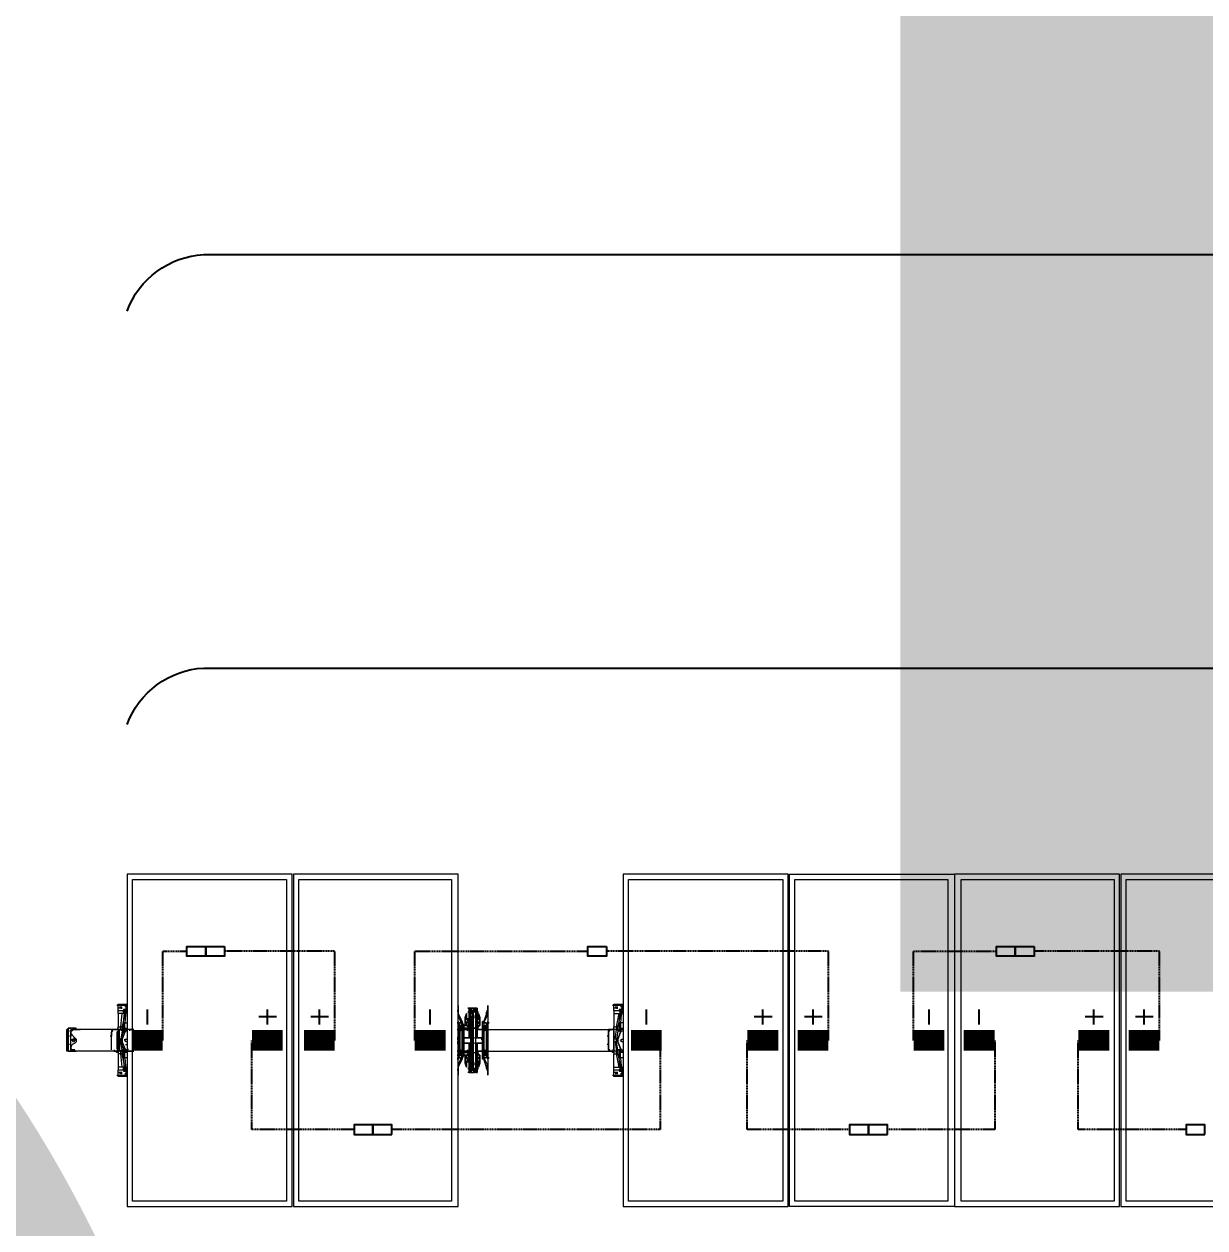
# Model space of a CAD drawing. Header units: feet. Extents: x -354 to 55127, y -297 to 4121.
# Drawn here: x 4386.8 to 4671.9, y 2544.4 to 2835.2 of the extents above; entities that cross this region are included whole.
import ezdxf
from ezdxf.enums import TextEntityAlignment as Align

# ---------------------------------------------------------------- set-up
doc = ezdxf.new("R2018")
doc.units = ezdxf.units.FT
doc.header["$MEASUREMENT"] = 0
doc.linetypes.add('HIDDEN', pattern=[0.375, 0.25, -0.125])
for name, color, linetype in [('E-HARN-COMP', 8, 'Continuous'), ('E-TRNK-CABL-NEG', 6, 'HIDDEN'), ('E-TRUNK-CABLE-POS', 6, 'HIDDEN'), ('G-ANNO-TEXT', 1, 'Continuous'), ('Polarity-Text', 7, 'Continuous')]:
    doc.layers.add(name, color=color, linetype=linetype)
doc.styles.add('NEI-A', font='arial.ttf')
doc.styles.get("Standard").update_dxf_attribs({"font": 'arial.ttf'})

# ---------------------------------------------------------------- blocks, each defined once
blk = doc.blocks.new('A$Ccdbb2b2c')
at = {"lineweight": 5}
for points in [[(11.3795, 0.4133), (11.9962, 0.4133), (11.9962, 0), (11.7912, 0), (11.7912, 0.4133), (11.9962, 0.4133)], [(12.6145, 0.25), (12.6262, 0.25), (12.6262, 0.2517), (12.6145, 0.2517)], [(12.6145, 0.2467), (12.6162, 0.2483), (12.6178, 0.2483)], [(12.6145, 0.2483), (12.6162, 0.2483), (12.6178, 0.2283), (12.6195, 0.2283), (12.6178, 0.245)], [(12.6145, 0.2383), (12.6162, 0.2483)], [(12.6262, 0.2433), (12.6262, 0.24), (12.6195, 0.24), (12.6178, 0.24), (12.6178, 0.2433), (12.6162, 0.2467), (12.6162, 0.2433)], [(12.6162, 0.24), (12.6162, 0.2417)], [(12.6195, 0.2433), (12.6178, 0.2433), (12.6178, 0.2417), (12.6178, 0.245), (12.6195, 0.245), (12.6195, 0.2433), (12.6262, 0.2433), (12.6262, 0.25), (12.6278, 0.25)], [(12.6178, 0.24), (12.6212, 0.2233), (12.6228, 0.2233), (12.6195, 0.24)], [(12.6262, 0.24), (12.6262, 0.2233), (12.6228, 0.2233), (12.6228, 0.22), (12.6212, 0.22), (12.6212, 0.2233), (12.6228, 0.2233), (12.6212, 0.2233), (12.6195, 0.2283), (12.6195, 0.2183), (12.6212, 0.2183), (12.6228, 0.2083), (12.6212, 0.2083), (12.6212, 0.205), (12.6228, 0.205), (12.6228, 0.2083), (12.6245, 0.2083), (12.6228, 0.22)], [(12.6245, 0.2483), (12.6212, 0.2483)], [(12.6228, 0.2467), (12.6212, 0.2467), (12.6245, 0.2467), (12.6262, 0.2467)], [(12.7828, 0.25), (12.7828, 0.2433), (12.7845, 0.2433), (12.7828, 0.2433), (12.7845, 0.2417), (12.7845, 0.24), (12.7828, 0.24), (12.7845, 0.24), (12.7845, 0.2417), (12.7828, 0.2433), (12.7828, 0.25), (12.7828, 0.1633), (12.7828, 0.17), (12.7845, 0.1717), (12.7845, 0.1733), (12.7828, 0.1733), (12.7845, 0.1733), (12.7845, 0.1717), (12.7828, 0.17), (12.7845, 0.17), (12.7828, 0.17), (12.7828, 0.1633)], [(12.7828, 0.2383), (12.7845, 0.2383), (12.7845, 0.24), (12.7878, 0.23), (12.7878, 0.2283), (12.7878, 0.225), (12.7845, 0.225), (12.7828, 0.225), (12.7828, 0.2267), (12.7828, 0.225), (12.7828, 0.2233), (12.7845, 0.2233), (12.7845, 0.225), (12.7845, 0.2233)], [(12.7845, 0.2433), (12.7845, 0.2433)], [(12.7845, 0.2433), (12.7845, 0.2433)], [(12.7845, 0.24), (12.7845, 0.24)], [(12.7845, 0.24), (12.7845, 0.24)], [(12.7978, 0.21), (12.7961, 0.21), (12.7978, 0.21), (12.7995, 0.21), (12.7978, 0.21), (12.7961, 0.21), (12.7961, 0.2133), (12.7978, 0.21), (12.7895, 0.21), (12.7978, 0.21), (12.7961, 0.2133), (12.7961, 0.235), (12.7961, 0.2433), (12.7961, 0.235), (12.7961, 0.2133), (12.7978, 0.2117), (12.7978, 0.2367), (12.7995, 0.2367), (12.7978, 0.2367), (12.7978, 0.2117), (12.7961, 0.2133), (12.7961, 0.21)], [(12.7978, 0.2433), (12.7995, 0.2433), (12.8011, 0.2433), (12.7995, 0.2433), (12.7978, 0.2433), (12.7995, 0.2433), (12.7978, 0.2433), (12.7995, 0.2433), (12.7978, 0.2433), (12.7978, 0.2417), (12.7961, 0.2417), (12.7945, 0.2417), (12.7961, 0.2417), (12.7961, 0.2333), (12.7945, 0.2333), (12.7945, 0.24), (12.7928, 0.235), (12.7928, 0.225), (12.7928, 0.2267), (12.7928, 0.225), (12.7928, 0.235), (12.7945, 0.24), (12.7945, 0.2333), (12.7961, 0.2333), (12.7978, 0.2333), (12.7961, 0.2333), (12.7961, 0.23), (12.7961, 0.2333), (12.7961, 0.2417), (12.7978, 0.2417), (12.7978, 0.245), (12.7978, 0.2467), (12.7961, 0.2467), (12.7961, 0.245), (12.7961, 0.2433), (12.7961, 0.245), (12.7961, 0.2467), (12.7978, 0.2467), (12.7978, 0.245), (12.7978, 0.2433), (12.7978, 0.245), (12.7978, 0.2467), (12.8045, 0.2467), (12.8045, 0.245), (12.8028, 0.245), (12.8045, 0.245), (12.8028, 0.245), (12.8028, 0.2433), (12.8045, 0.2433), (12.8061, 0.2433), (12.8045, 0.2433), (12.8061, 0.2433), (12.8061, 0.235), (12.8061, 0.2133), (12.8061, 0.21), (12.8061, 0.2133), (12.8061, 0.2117), (12.8045, 0.2117), (12.8045, 0.21), (12.8128, 0.21), (12.8045, 0.21), (12.8061, 0.21), (12.8078, 0.21), (12.8061, 0.21), (12.8061, 0.2133), (12.8061, 0.2117), (12.8045, 0.2117), (12.8045, 0.2367), (12.8061, 0.2367), (12.8045, 0.2367), (12.8045, 0.21), (12.8061, 0.21), (12.8078, 0.21), (12.8061, 0.21), (12.8078, 0.21), (12.8061, 0.21), (12.8061, 0.2133), (12.8061, 0.235), (12.8045, 0.235), (12.8061, 0.235), (12.8061, 0.2433), (12.8045, 0.2433), (12.8028, 0.2433), (12.8011, 0.2433), (12.7995, 0.245), (12.8011, 0.245), (12.7995, 0.245), (12.8011, 0.2433), (12.8011, 0.2417), (12.8028, 0.2417), (12.8028, 0.2217), (12.8011, 0.2217), (12.8011, 0.1917), (12.8028, 0.1917), (12.8011, 0.1917), (12.7978, 0.1917), (12.7978, 0.2217), (12.7961, 0.2217), (12.7978, 0.2217), (12.7961, 0.2217), (12.7978, 0.2217), (12.7961, 0.2217), (12.7978, 0.2217), (12.7978, 0.2417), (12.8011, 0.2417), (12.8011, 0.2217)], [(12.8061, 0.2433), (12.8045, 0.2433), (12.8061, 0.2433), (12.8061, 0.245), (12.8045, 0.245), (12.8061, 0.2467), (12.8045, 0.2467), (12.7978, 0.2467), (12.7995, 0.2467)], [(12.8061, 0.2433), (12.8061, 0.245), (12.8061, 0.2433), (12.8045, 0.2433), (12.8028, 0.2433), (12.8028, 0.2417), (12.8028, 0.2217), (12.8011, 0.2217), (12.8011, 0.24), (12.8011, 0.2433), (12.8028, 0.2433), (12.8045, 0.2433), (12.8028, 0.2433), (12.8011, 0.2433), (12.8028, 0.2433), (12.8045, 0.2433), (12.8061, 0.2433), (12.8045, 0.2433), (12.8061, 0.2433), (12.8061, 0.235), (12.8061, 0.2433), (12.8061, 0.245), (12.8061, 0.2467), (12.8045, 0.245), (12.8028, 0.245), (12.8028, 0.2417), (12.8011, 0.2417), (12.8011, 0.2433), (12.7995, 0.245), (12.8011, 0.245), (12.7995, 0.245), (12.7978, 0.2467), (12.7995, 0.2467), (12.7978, 0.2467), (12.7995, 0.2467), (12.7978, 0.2467), (12.7995, 0.245), (12.8011, 0.2433), (12.8028, 0.2433), (12.8011, 0.2433), (12.8028, 0.2433), (12.8028, 0.245), (12.8045, 0.245), (12.8028, 0.245), (12.8045, 0.245), (12.8045, 0.2467), (12.8061, 0.2467), (12.8045, 0.245), (12.8061, 0.245), (12.8045, 0.2433), (12.8045, 0.2417), (12.8045, 0.2433), (12.8061, 0.245), (12.8061, 0.2467), (12.8078, 0.2467), (12.8061, 0.2467), (12.8045, 0.245), (12.8028, 0.245), (12.8028, 0.2433)], [(12.7978, 0.2467), (12.7978, 0.2467)], [(12.7978, 0.2467), (12.7978, 0.245), (12.7978, 0.2433), (12.7995, 0.2433)], [(12.7978, 0.2467), (12.7978, 0.2467)], [(12.8011, 0.2433), (12.8011, 0.24), (12.8028, 0.24), (12.8011, 0.24), (12.8011, 0.2217), (12.7978, 0.2217), (12.7978, 0.2417), (12.8011, 0.2417), (12.8011, 0.2217), (12.8028, 0.2217), (12.8045, 0.2217), (12.8045, 0.1917), (12.8045, 0.1717), (12.8028, 0.1717), (12.8028, 0.1917), (12.8028, 0.1717), (12.8045, 0.1717), (12.8045, 0.1917), (12.8028, 0.1917), (12.8028, 0.2217)], [(12.7995, 0.245), (12.8011, 0.245)], [(12.7995, 0.245), (12.8011, 0.245)], [(12.8045, 0.2217), (12.8045, 0.2417), (12.8028, 0.2417)], [(12.8045, 0.2217), (12.8045, 0.2417), (12.8028, 0.2417)], [(12.8028, 0.24), (12.8045, 0.24)], [(12.8028, 0.24), (12.8045, 0.24)], [(12.8045, 0.2467), (12.8045, 0.2467)], [(12.8045, 0.2467), (12.8045, 0.2467)], [(12.8078, 0.24), (12.8078, 0.24)], [(12.8078, 0.24), (12.8078, 0.24)], [(12.8178, 0.2217), (12.8178, 0.2233), (12.8178, 0.225), (12.8145, 0.225), (12.8161, 0.2283), (12.8195, 0.2283), (12.8178, 0.225), (12.8195, 0.225), (12.8195, 0.2267), (12.8195, 0.225), (12.8178, 0.225), (12.8195, 0.2283), (12.8161, 0.2283), (12.8195, 0.2383), (12.8195, 0.24), (12.8195, 0.2417), (12.8195, 0.2433), (12.8195, 0.25), (12.8195, 0.2417), (12.8195, 0.24), (12.8145, 0.23), (12.8145, 0.2283), (12.8161, 0.2283), (12.8145, 0.2283), (12.8145, 0.23), (12.8195, 0.24), (12.8195, 0.2383), (12.8161, 0.2283), (12.8145, 0.2283), (12.8145, 0.23), (12.8145, 0.2283), (12.8128, 0.225), (12.8145, 0.225), (12.8145, 0.2217), (12.8145, 0.225), (12.8128, 0.225), (12.8128, 0.1883), (12.8145, 0.1883), (12.8128, 0.1883), (12.8145, 0.185), (12.8128, 0.1883), (12.8145, 0.1883), (12.8128, 0.1883), (12.8128, 0.225), (12.8111, 0.225), (12.8128, 0.225), (12.8145, 0.225), (12.8128, 0.225), (12.8145, 0.2283), (12.8161, 0.2283), (12.8145, 0.225), (12.8178, 0.225), (12.8178, 0.2233), (12.8195, 0.2233), (12.8195, 0.19), (12.8178, 0.19), (12.8178, 0.1883), (12.8195, 0.1883), (12.8195, 0.1867), (12.8195, 0.1883), (12.8178, 0.1883), (12.8178, 0.19), (12.8178, 0.1917), (12.8195, 0.1917), (12.8178, 0.1917), (12.8178, 0.1933), (12.8178, 0.22), (12.8178, 0.2217), (12.8195, 0.2217)], [(12.8195, 0.1633), (12.8195, 0.17), (12.8211, 0.17), (12.8195, 0.17), (12.8195, 0.1717), (12.8195, 0.1733), (12.8195, 0.175), (12.8161, 0.185), (12.8195, 0.185), (12.8178, 0.1883), (12.8145, 0.1883), (12.8161, 0.185), (12.8145, 0.185), (12.8145, 0.1833), (12.8195, 0.1733), (12.8145, 0.1833), (12.8145, 0.185), (12.8161, 0.185), (12.8145, 0.185), (12.8145, 0.1833), (12.8145, 0.185), (12.8161, 0.185), (12.8145, 0.1883), (12.8178, 0.1883), (12.8195, 0.185), (12.8161, 0.185), (12.8195, 0.175), (12.8195, 0.1733), (12.8195, 0.1717), (12.8195, 0.17), (12.8195, 0.1633), (12.8195, 0.25)], [(12.8195, 0.2433), (12.8195, 0.2433)], [(12.8195, 0.24), (12.8195, 0.24)], [(12.8195, 0.24), (12.8195, 0.24)], [(13.2305, 0.25), (13.2422, 0.25), (13.2422, 0.2517), (13.2305, 0.2517)], [(13.2305, 0.2467), (13.2322, 0.2483), (13.2339, 0.2483)], [(13.2305, 0.2483), (13.2322, 0.2483), (13.2339, 0.2283), (13.2355, 0.2283), (13.2339, 0.245)], [(13.2305, 0.2383), (13.2322, 0.2483)], [(13.2339, 0.2433), (13.2322, 0.2467), (13.2322, 0.2433)], [(13.2355, 0.24), (13.2355, 0.2433), (13.2355, 0.2417), (13.2339, 0.2417), (13.2339, 0.245), (13.2355, 0.245), (13.2355, 0.2433), (13.2422, 0.2433), (13.2422, 0.25), (13.2439, 0.25)], [(13.2339, 0.2417), (13.2339, 0.24), (13.2372, 0.24), (13.2422, 0.24), (13.2422, 0.2433)], [(13.2339, 0.24), (13.2372, 0.2233), (13.2389, 0.2233), (13.2372, 0.24)], [(13.2422, 0.24), (13.2422, 0.2233), (13.2389, 0.2233), (13.2372, 0.2233), (13.2355, 0.2283), (13.2355, 0.2183), (13.2372, 0.2183), (13.2389, 0.2083), (13.2405, 0.2083)], [(13.2405, 0.2483), (13.2372, 0.2483)], [(13.2389, 0.2467), (13.2372, 0.2467), (13.2405, 0.2467), (13.2422, 0.2467)], [(12.6145, 0.2283), (12.6178, 0.2283), (12.6178, 0.2183), (12.6195, 0.2183), (12.6178, 0.2167), (12.6212, 0.2083), (12.6212, 0.205), (12.6178, 0.1967), (12.6195, 0.195), (12.6212, 0.195)], [(12.7861, 0.1917), (12.7845, 0.1917), (12.7845, 0.1933), (12.7861, 0.1933), (12.7861, 0.195), (12.7878, 0.1933), (12.7878, 0.22), (12.7878, 0.2217), (12.7861, 0.2233), (12.7861, 0.2217), (12.7878, 0.2217), (12.7878, 0.225), (12.7895, 0.225), (12.7895, 0.2283), (12.7878, 0.2283), (12.7828, 0.2383)], [(12.7845, 0.2233), (12.7845, 0.2217), (12.7861, 0.2217), (12.7878, 0.2217), (12.7878, 0.225), (12.7895, 0.225), (12.7895, 0.1883), (12.7878, 0.1883), (12.7895, 0.1883), (12.7895, 0.185), (12.7878, 0.1833), (12.7895, 0.1833), (12.7895, 0.185), (12.7878, 0.185)], [(12.7878, 0.225), (12.7878, 0.225)], [(12.7878, 0.225), (12.7878, 0.225)], [(12.7895, 0.225), (12.7895, 0.225)], [(12.7895, 0.225), (12.7895, 0.225)], [(12.7945, 0.235), (12.7945, 0.235)], [(12.7945, 0.235), (12.7945, 0.235)], [(12.8095, 0.235), (12.8095, 0.235)], [(12.8095, 0.235), (12.8095, 0.235)], [(12.8128, 0.225), (12.8128, 0.225)], [(12.8128, 0.225), (12.8128, 0.225)], [(12.8145, 0.225), (12.8145, 0.225)], [(12.8145, 0.225), (12.8145, 0.225)], [(13.2355, 0.2167), (13.2355, 0.2183), (13.2355, 0.2217), (13.2339, 0.2217), (13.2339, 0.2283), (13.2305, 0.2283)], [(12.6178, 0.2217), (12.6145, 0.2217)], [(12.6145, 0.22), (12.6178, 0.22), (12.6195, 0.22)], [(12.6178, 0.1967), (12.6178, 0.195), (12.6195, 0.195), (12.6178, 0.195), (12.6195, 0.195), (12.6178, 0.1933), (12.6178, 0.1967), (12.6212, 0.205), (12.6212, 0.2083), (12.6178, 0.2167), (12.6178, 0.2183), (12.6195, 0.2183), (12.6178, 0.2183), (12.6178, 0.2167), (12.6162, 0.2183), (12.6145, 0.2183)], [(12.6178, 0.22), (12.6178, 0.2167)], [(12.6195, 0.2183), (12.6178, 0.2183), (12.6195, 0.2183)], [(12.6195, 0.21), (12.6212, 0.21)], [(12.6212, 0.22), (12.6212, 0.2183), (12.6228, 0.22), (12.6262, 0.22), (12.6262, 0.2233)], [(12.6278, 0.195), (12.6262, 0.195), (12.6262, 0.2183), (12.6262, 0.22), (12.6262, 0.2217)], [(12.7845, 0.22), (12.7845, 0.1933), (12.7828, 0.1933), (12.6328, 0.1933), (12.6278, 0.1933), (12.6295, 0.1933), (12.6312, 0.1933), (12.6295, 0.1933), (12.6278, 0.1933), (12.6262, 0.1917), (12.6278, 0.1917), (12.6278, 0.1933), (12.6312, 0.1933)], [(12.6262, 0.2183), (12.6262, 0.1933), (12.6262, 0.19)], [(12.7845, 0.1933), (12.7845, 0.22), (12.7828, 0.22), (12.6312, 0.22), (12.6295, 0.22), (12.6312, 0.22), (12.6328, 0.2183), (12.6328, 0.2167), (12.6328, 0.2183), (12.6312, 0.2183), (12.6328, 0.2183), (12.6312, 0.2183), (12.6312, 0.22), (12.6295, 0.22), (12.6278, 0.22), (12.6328, 0.22)], [(12.6295, 0.22), (12.6278, 0.22)], [(12.6295, 0.2183), (12.6295, 0.2183)], [(12.6328, 0.2117), (12.6328, 0.2167), (12.6328, 0.1967), (12.6328, 0.195), (12.6312, 0.1933), (12.6295, 0.1933), (12.6312, 0.1933), (12.6312, 0.195), (12.6328, 0.195)], [(12.6328, 0.2017), (12.6328, 0.2117), (12.6345, 0.2117)], [(12.7861, 0.2217), (12.7878, 0.2217)], [(12.7861, 0.2217), (12.7878, 0.2217)], [(12.7861, 0.2217), (12.7878, 0.2217)], [(12.7861, 0.2217), (12.7878, 0.2217)], [(12.7861, 0.2217), (12.7878, 0.2217)], [(12.7861, 0.2217), (12.7878, 0.2217)], [(12.7978, 0.1917), (12.7978, 0.2217), (12.8011, 0.2217), (12.8011, 0.1917), (12.8011, 0.1717), (12.8011, 0.17), (12.7995, 0.17), (12.7978, 0.17), (12.7995, 0.17), (12.8011, 0.17)], [(12.8011, 0.1917), (12.8011, 0.2217), (12.8011, 0.1917)], [(12.8028, 0.2217), (12.8028, 0.1917), (12.8045, 0.1917)], [(12.8028, 0.2217), (12.8045, 0.2217), (12.8045, 0.1917)], [(12.8078, 0.2217), (12.8095, 0.2217)], [(12.8145, 0.2217), (12.8145, 0.22), (12.8161, 0.22), (12.8178, 0.22), (12.8178, 0.2217), (12.8178, 0.2233), (12.8161, 0.2233), (12.8145, 0.2233), (12.8145, 0.2217), (12.8145, 0.22), (12.8161, 0.22)], [(12.8161, 0.2217), (12.8145, 0.2217)], [(12.8145, 0.2217), (12.8145, 0.22), (12.8161, 0.22)], [(12.8161, 0.2217), (12.8145, 0.2217)], [(12.8178, 0.2217), (12.8161, 0.2233), (12.8161, 0.2217)], [(12.8161, 0.2217), (12.8161, 0.2233), (12.8178, 0.2217)], [(12.8161, 0.2217), (12.8178, 0.2217)], [(12.8161, 0.2217), (12.8178, 0.2217)], [(12.8161, 0.2217), (12.8178, 0.2217)], [(12.8161, 0.2217), (12.8178, 0.2217)], [(12.8161, 0.2217), (12.8178, 0.2217)], [(12.8161, 0.2217), (12.8178, 0.2217)], [(12.8161, 0.2217), (12.8178, 0.2217)], [(12.8161, 0.2217), (12.8178, 0.2217)], [(12.8161, 0.2217), (12.8178, 0.2217)], [(12.8161, 0.2217), (12.8178, 0.2217)], [(12.8161, 0.2217), (12.8178, 0.2217)], [(12.8161, 0.2217), (12.8178, 0.2217)], [(12.8161, 0.2217), (12.8178, 0.2217)], [(12.8161, 0.2217), (12.8178, 0.2217)], [(13.2279, 0.2183), (13.2279, 0.22), (13.2262, 0.22), (13.2279, 0.22), (13.2262, 0.22), (13.2279, 0.22), (13.2262, 0.22), (13.2229, 0.22), (13.2778, 0.22), (13.2961, 0.22), (13.2995, 0.22), (13.2978, 0.22), (13.2961, 0.22), (13.2978, 0.22), (13.2961, 0.22), (13.2945, 0.22), (13.2945, 0.2217), (13.2995, 0.2217), (13.3045, 0.2217), (13.3011, 0.2217), (13.3011, 0.215), (13.2995, 0.2133), (13.2961, 0.21)], [(13.2339, 0.2217), (13.2305, 0.2217)], [(13.2355, 0.22), (13.2339, 0.22), (13.2305, 0.22)], [(13.2389, 0.2083), (13.2389, 0.205), (13.2389, 0.2083), (13.2355, 0.2167), (13.2355, 0.2183), (13.2339, 0.2167), (13.2322, 0.2183), (13.2305, 0.2183)], [(13.2339, 0.22), (13.2339, 0.2167), (13.2372, 0.2083), (13.2372, 0.205), (13.2339, 0.1967), (13.2339, 0.1933), (13.2355, 0.195), (13.2372, 0.195), (13.2355, 0.195), (13.2355, 0.1967), (13.2389, 0.205)], [(13.2355, 0.2183), (13.2372, 0.2183)], [(13.2355, 0.2183), (13.2372, 0.2183)], [(13.2372, 0.22), (13.2372, 0.2183), (13.2405, 0.22), (13.2389, 0.22), (13.2422, 0.22), (13.2422, 0.2233)], [(13.2372, 0.21), (13.2389, 0.21)], [(13.2405, 0.205), (13.2405, 0.2083), (13.2405, 0.22)], [(13.2489, 0.22), (13.2439, 0.22), (13.2422, 0.2217), (13.2439, 0.22), (13.2455, 0.22), (13.2489, 0.22), (13.2505, 0.2183), (13.2505, 0.2167), (13.2489, 0.2183), (13.2505, 0.2183), (13.2489, 0.2183)], [(13.2472, 0.22), (13.2455, 0.22), (13.2472, 0.22), (13.2455, 0.22), (13.2422, 0.22), (13.2422, 0.2217)], [(13.2422, 0.22), (13.2422, 0.2183), (13.2422, 0.1933)], [(13.2422, 0.2183), (13.2439, 0.2167), (13.2439, 0.1967), (13.2422, 0.195), (13.2439, 0.195)], [(13.2505, 0.195), (13.2505, 0.1967), (13.2505, 0.2167), (13.2505, 0.2117)], [(13.2505, 0.2017), (13.2505, 0.2117), (13.2522, 0.2117)], [(13.3011, 0.22), (13.2895, 0.22)], [(13.3028, 0.2183), (13.3011, 0.2183), (13.2995, 0.22), (13.2961, 0.22), (13.2945, 0.2217), (13.2961, 0.2217)], [(13.2978, 0.21), (13.2961, 0.21), (13.2945, 0.2083), (13.2945, 0.2067), (13.2945, 0.205), (13.2961, 0.2033)], [(13.2961, 0.22), (13.2978, 0.22), (13.2961, 0.22)], [(13.2961, 0.22), (13.2978, 0.22)], [(13.2978, 0.2183), (13.2978, 0.2183)], [(13.3011, 0.195), (13.3011, 0.1967), (13.3011, 0.2167), (13.3011, 0.2117)], [(13.3011, 0.2017), (13.3011, 0.2117), (13.3028, 0.2117)], [(13.3045, 0.1933), (13.3061, 0.1933), (13.3061, 0.22), (13.3045, 0.22), (13.3061, 0.22), (13.3061, 0.195), (13.3045, 0.195)], [(12.6145, 0.205), (12.6162, 0.205), (12.6178, 0.2067), (12.6162, 0.2083), (12.6145, 0.2083)], [(12.6145, 0.185), (12.6178, 0.185), (12.6178, 0.195), (12.6195, 0.195), (12.6178, 0.195), (12.6178, 0.1967), (12.6162, 0.195), (12.6145, 0.195)], [(12.6212, 0.1933), (12.6212, 0.195), (12.6195, 0.195), (12.6195, 0.185), (12.6178, 0.185), (12.6162, 0.165), (12.6145, 0.165)], [(12.6212, 0.2033), (12.6195, 0.2033)], [(12.6295, 0.195), (12.6295, 0.195)], [(12.6312, 0.195), (12.6328, 0.195), (12.6328, 0.1967), (12.6328, 0.2017), (12.6345, 0.2017)], [(12.7878, 0.1933), (12.7861, 0.195), (12.7861, 0.1933)], [(12.7911, 0.2083), (12.7895, 0.2083), (12.7895, 0.205), (12.7895, 0.2083)], [(12.7961, 0.2033), (12.7978, 0.2033)], [(12.7961, 0.2033), (12.7978, 0.2033)], [(12.7978, 0.2033), (12.7995, 0.2033)], [(12.7978, 0.2033), (12.7995, 0.2033)], [(12.8011, 0.1683), (12.7995, 0.1683), (12.8011, 0.1683), (12.8011, 0.1717), (12.8028, 0.1717), (12.8028, 0.1683), (12.8045, 0.1683), (12.8028, 0.1683), (12.8045, 0.1683), (12.8061, 0.1667), (12.8045, 0.1683), (12.8028, 0.1683), (12.8028, 0.1717), (12.8045, 0.1717), (12.8045, 0.17), (12.8061, 0.17), (12.8045, 0.17), (12.8061, 0.17), (12.8061, 0.1783), (12.8061, 0.2), (12.8061, 0.2017), (12.8045, 0.2017), (12.8045, 0.1767), (12.8061, 0.1767), (12.8045, 0.1767), (12.8045, 0.2017), (12.8045, 0.2033), (12.8061, 0.2033)], [(12.8045, 0.17), (12.8061, 0.17), (12.8061, 0.1683), (12.8061, 0.1667), (12.8045, 0.1667), (12.8061, 0.1667), (12.8045, 0.1683), (12.8028, 0.1683), (12.8045, 0.1683), (12.8045, 0.1667), (12.8045, 0.1683), (12.8028, 0.1683), (12.8045, 0.1683), (12.8061, 0.1667), (12.8061, 0.1683), (12.8061, 0.17), (12.8045, 0.17), (12.8061, 0.17), (12.8045, 0.17), (12.8028, 0.17), (12.8011, 0.17), (12.8028, 0.17), (12.8011, 0.17), (12.8028, 0.17), (12.8045, 0.17), (12.8028, 0.17), (12.8011, 0.17), (12.8028, 0.17), (12.8045, 0.17), (12.8061, 0.17), (12.8061, 0.1783), (12.8061, 0.2), (12.8061, 0.2017), (12.8045, 0.2017), (12.8045, 0.2033), (12.8061, 0.2033), (12.8078, 0.2033), (12.8061, 0.2033), (12.8078, 0.2033), (12.8061, 0.2033), (12.8078, 0.2033), (12.8061, 0.2033), (12.8078, 0.2033), (12.8061, 0.2033), (12.8045, 0.2033), (12.8128, 0.2033), (12.8045, 0.2033), (12.8061, 0.2033), (12.8061, 0.2), (12.8061, 0.2033), (12.8078, 0.2033)], [(12.8145, 0.205), (12.8128, 0.205), (12.8128, 0.2083), (12.8145, 0.2083)], [(12.8128, 0.205), (12.8128, 0.2083)], [(13.2329, 0.2017), (13.2312, 0.2017), (13.2312, 0.1967), (13.2296, 0.195), (13.2312, 0.195), (13.2296, 0.1933), (13.2262, 0.1933), (13.2279, 0.1933), (13.2262, 0.1933), (13.2279, 0.1933), (13.2262, 0.1933), (13.2229, 0.1933), (13.2778, 0.1933), (13.2961, 0.1933), (13.2945, 0.1933), (13.2961, 0.1933), (13.2978, 0.1933)], [(13.2305, 0.205), (13.2322, 0.205), (13.2339, 0.2067), (13.2339, 0.2083), (13.2322, 0.2083), (13.2305, 0.2083)], [(13.2305, 0.185), (13.2339, 0.185), (13.2339, 0.1917), (13.2355, 0.1917), (13.2355, 0.195), (13.2339, 0.1967), (13.2322, 0.195), (13.2305, 0.195)], [(13.2355, 0.1967), (13.2355, 0.195), (13.2372, 0.195), (13.2355, 0.195)], [(13.2405, 0.1933), (13.2389, 0.1933), (13.2372, 0.1933), (13.2372, 0.19), (13.2389, 0.19), (13.2372, 0.19), (13.2355, 0.185), (13.2355, 0.195), (13.2372, 0.195), (13.2372, 0.1933)], [(13.2389, 0.2033), (13.2372, 0.2033)], [(13.2472, 0.195), (13.2472, 0.1933), (13.2455, 0.1933), (13.2439, 0.1933), (13.2422, 0.1917), (13.2439, 0.1917), (13.2455, 0.1933), (13.2489, 0.1933)], [(13.2845, 0.1933), (13.3045, 0.1933), (13.2995, 0.1933), (13.2945, 0.1933), (13.2961, 0.1933), (13.2978, 0.1933), (13.2961, 0.1933), (13.2978, 0.1933), (13.2961, 0.1933), (13.2995, 0.1933), (13.3011, 0.195), (13.2995, 0.195), (13.3011, 0.1967), (13.3011, 0.2017), (13.3028, 0.2017)], [(13.2945, 0.1933), (13.2961, 0.1933), (13.2961, 0.195), (13.2978, 0.195), (13.2995, 0.195), (13.2961, 0.1933)], [(13.2961, 0.2067), (13.2961, 0.2067)], [(13.2978, 0.2033), (13.2961, 0.2033), (13.2995, 0.2017), (13.3011, 0.1983), (13.3011, 0.1933)], [(13.2995, 0.2067), (13.2995, 0.2067)], [(12.6145, 0.1933), (12.6178, 0.1933), (12.6195, 0.1933)], [(12.6145, 0.1917), (12.6178, 0.1917)], [(12.6162, 0.17), (12.6162, 0.1667), (12.6178, 0.17), (12.6178, 0.1733), (12.6195, 0.1733), (12.6228, 0.19), (12.6212, 0.19), (12.6178, 0.1733)], [(12.6278, 0.1633), (12.6262, 0.1633), (12.6262, 0.17), (12.6195, 0.17), (12.6195, 0.1683), (12.6178, 0.1683), (12.6195, 0.185), (12.6212, 0.19), (12.6228, 0.19), (12.6212, 0.19), (12.6212, 0.1933), (12.6228, 0.1933), (12.6245, 0.1933)], [(12.6262, 0.1733), (12.6262, 0.19), (12.6228, 0.19), (12.6228, 0.1933), (12.6262, 0.1933), (12.6262, 0.1917)], [(12.7845, 0.1917), (12.7845, 0.1933), (12.7861, 0.1933)], [(12.7861, 0.1917), (12.7845, 0.1917)], [(12.7845, 0.19), (12.7845, 0.1917)], [(12.7845, 0.1917), (12.7861, 0.1917)], [(12.7845, 0.19), (12.7845, 0.1917)], [(12.7861, 0.1917), (12.7878, 0.1917)], [(12.7861, 0.1917), (12.7878, 0.1917)], [(12.7861, 0.1917), (12.7878, 0.1917)], [(12.7861, 0.1917), (12.7878, 0.1917)], [(12.7861, 0.1917), (12.7861, 0.19), (12.7878, 0.1917)], [(12.7861, 0.1917), (12.7878, 0.1917)], [(12.7861, 0.1917), (12.7878, 0.1917)], [(12.7861, 0.1917), (12.7878, 0.1917)], [(12.7861, 0.1917), (12.7878, 0.1917)], [(12.7861, 0.1917), (12.7878, 0.1917)], [(12.7861, 0.1917), (12.7878, 0.1917)], [(12.7861, 0.1917), (12.7878, 0.1917)], [(12.7861, 0.1917), (12.7878, 0.1917)], [(12.7878, 0.1917), (12.7861, 0.19), (12.7861, 0.1917)], [(12.7878, 0.1917), (12.7878, 0.1933)], [(12.7878, 0.1917), (12.7895, 0.1917)], [(12.7878, 0.1917), (12.7878, 0.1883)], [(12.7895, 0.185), (12.7895, 0.1883), (12.7878, 0.1883)], [(12.7878, 0.1883), (12.7878, 0.1883)], [(12.7878, 0.1883), (12.7878, 0.1883)], [(12.7895, 0.185), (12.7878, 0.185)], [(12.7895, 0.1883), (12.7895, 0.1883)], [(12.7895, 0.1883), (12.7895, 0.1883)], [(12.7945, 0.1883), (12.7928, 0.1883), (12.7945, 0.19), (12.7928, 0.1883), (12.7945, 0.19), (12.7928, 0.1883), (12.7928, 0.1783), (12.7928, 0.1883)], [(12.7961, 0.1917), (12.7945, 0.1917)], [(12.7945, 0.1917), (12.7961, 0.1917)], [(12.7961, 0.1917), (12.7978, 0.1917)], [(12.7961, 0.1917), (12.7978, 0.1917)], [(12.7961, 0.1917), (12.7978, 0.1917)], [(12.8011, 0.1917), (12.8011, 0.1717), (12.7978, 0.1717), (12.7978, 0.1917)], [(12.8011, 0.1717), (12.8011, 0.1917)], [(12.8011, 0.1917), (12.8028, 0.1917)], [(12.8128, 0.1883), (12.8128, 0.1883)], [(12.8128, 0.1883), (12.8128, 0.1883)], [(12.8145, 0.1917), (12.8161, 0.1917)], [(12.8145, 0.1883), (12.8145, 0.1917)], [(12.8161, 0.1917), (12.8145, 0.1917)], [(12.8145, 0.1883), (12.8145, 0.1917)], [(12.8145, 0.1883), (12.8145, 0.1883)], [(12.8161, 0.1917), (12.8178, 0.1917)], [(12.8161, 0.1917), (12.8178, 0.1917)], [(12.8161, 0.1917), (12.8178, 0.1917)], [(12.8161, 0.1917), (12.8178, 0.1917)], [(12.8161, 0.1917), (12.8178, 0.1917)], [(12.8161, 0.1917), (12.8178, 0.1917)], [(12.8178, 0.1917), (12.8161, 0.19), (12.8161, 0.1917)], [(12.8161, 0.1917), (12.8178, 0.1917)], [(12.8161, 0.1917), (12.8178, 0.1917)], [(12.8161, 0.1917), (12.8178, 0.1917)], [(12.8161, 0.1917), (12.8178, 0.1917)], [(12.8161, 0.1917), (12.8178, 0.1917)], [(12.8161, 0.1917), (12.8178, 0.1917)], [(12.8161, 0.1917), (12.8178, 0.1917)], [(12.8161, 0.1917), (12.8178, 0.1917)], [(12.8161, 0.1917), (12.8178, 0.1917)], [(12.8211, 0.185), (12.8195, 0.185), (12.8195, 0.1833), (12.8195, 0.185)], [(12.8211, 0.1833), (12.8195, 0.1833)], [(13.2305, 0.1933), (13.2339, 0.1933), (13.2355, 0.1933)], [(13.2305, 0.1917), (13.2339, 0.1917)], [(13.2339, 0.1683), (13.2355, 0.185), (13.2339, 0.185), (13.2322, 0.165), (13.2305, 0.165)], [(13.2339, 0.1733), (13.2372, 0.19), (13.2389, 0.19), (13.2389, 0.1933), (13.2422, 0.1933), (13.2422, 0.19)], [(13.2372, 0.1733), (13.2389, 0.19), (13.2422, 0.19), (13.2422, 0.1733)], [(13.2422, 0.1917), (13.2422, 0.1933), (13.2455, 0.1933), (13.2472, 0.1933), (13.2455, 0.1933), (13.2472, 0.1933)], [(12.6162, 0.165), (12.6145, 0.1683), (12.6145, 0.175)], [(12.6145, 0.1667), (12.6162, 0.165), (12.6178, 0.165), (12.6162, 0.165), (12.6178, 0.165)], [(12.6162, 0.1717), (12.6162, 0.1733)], [(12.6178, 0.1683), (12.6178, 0.1717), (12.6178, 0.17), (12.6195, 0.17)], [(12.6262, 0.17), (12.6262, 0.1733), (12.6195, 0.1733)], [(12.6228, 0.1667), (12.6212, 0.1667), (12.6245, 0.1667), (12.6262, 0.1667)], [(12.6212, 0.165), (12.6245, 0.165)], [(12.7845, 0.1733), (12.7845, 0.1733)], [(12.7845, 0.1733), (12.7845, 0.1733)], [(12.7845, 0.17), (12.7845, 0.17)], [(12.7845, 0.17), (12.7845, 0.17)], [(12.7945, 0.1783), (12.7945, 0.1783)], [(12.7945, 0.1783), (12.7945, 0.1783)], [(12.7978, 0.17), (12.7995, 0.17)], [(12.7978, 0.1683), (12.7978, 0.17)], [(12.7978, 0.17), (12.7995, 0.17)], [(12.7978, 0.17), (12.7995, 0.17)], [(12.7978, 0.17), (12.7995, 0.17)], [(12.7978, 0.1683), (12.7978, 0.17)], [(12.7995, 0.1683), (12.7978, 0.1667)], [(12.7978, 0.1667), (12.7978, 0.1683)], [(12.7995, 0.1683), (12.7978, 0.1667)], [(12.7978, 0.1667), (12.7978, 0.1683)], [(12.7978, 0.1667), (12.7995, 0.1667)], [(12.7978, 0.1667), (12.7995, 0.1667)], [(12.7978, 0.1667), (12.7995, 0.1667)], [(12.7978, 0.1667), (12.7978, 0.1667)], [(12.7978, 0.1667), (12.7995, 0.1667)], [(12.7978, 0.1667), (12.7995, 0.1667)], [(12.7978, 0.1667), (12.7995, 0.1667)], [(12.7978, 0.1667), (12.7978, 0.1667)], [(12.7995, 0.17), (12.8011, 0.17)], [(12.7995, 0.17), (12.8011, 0.17)], [(12.7995, 0.1683), (12.8011, 0.1683)], [(12.7995, 0.1683), (12.8011, 0.1683)], [(12.8011, 0.1683), (12.7995, 0.1683)], [(12.7995, 0.1683), (12.8011, 0.1683)], [(12.7995, 0.1683), (12.8011, 0.1683)], [(12.7995, 0.1683), (12.8011, 0.1683)], [(12.8045, 0.1667), (12.7995, 0.1667)], [(12.8045, 0.1667), (12.7995, 0.1667)], [(12.8061, 0.17), (12.8061, 0.1783), (12.8045, 0.1783), (12.8061, 0.1783), (12.8061, 0.17), (12.8061, 0.1683), (12.8045, 0.17), (12.8028, 0.17), (12.8011, 0.17)], [(12.8011, 0.1717), (12.8028, 0.1717)], [(12.8011, 0.1717), (12.8011, 0.1683)], [(12.8011, 0.17), (12.8011, 0.1717)], [(12.8011, 0.17), (12.8028, 0.17)], [(12.8011, 0.17), (12.8028, 0.17)], [(12.8028, 0.1717), (12.8045, 0.1717)], [(12.8028, 0.17), (12.8045, 0.17)], [(12.8061, 0.1683), (12.8045, 0.17), (12.8045, 0.1717)], [(12.8061, 0.1683), (12.8061, 0.17), (12.8045, 0.17)], [(12.8045, 0.1667), (12.8045, 0.1667)], [(12.8045, 0.1667), (12.8045, 0.1667)], [(12.8061, 0.1717), (12.8078, 0.1717)], [(12.8061, 0.1667), (12.8078, 0.1667)], [(12.8061, 0.1667), (12.8078, 0.1667)], [(12.8078, 0.1733), (12.8078, 0.1733)], [(12.8078, 0.1733), (12.8078, 0.1733)], [(12.8095, 0.1783), (12.8095, 0.1783)], [(12.8095, 0.1783), (12.8095, 0.1783)], [(12.8195, 0.1733), (12.8195, 0.1733)], [(12.8195, 0.1733), (12.8195, 0.1733)], [(13.2322, 0.165), (13.2322, 0.1683), (13.2305, 0.175)], [(13.2305, 0.1667), (13.2322, 0.165), (13.2339, 0.165), (13.2322, 0.165), (13.2339, 0.165)], [(13.2322, 0.17), (13.2322, 0.1667), (13.2339, 0.17)], [(13.2439, 0.1633), (13.2422, 0.1633), (13.2422, 0.17), (13.2355, 0.17), (13.2355, 0.1683), (13.2339, 0.1683), (13.2339, 0.1717), (13.2339, 0.1733), (13.2372, 0.1733), (13.2422, 0.1733), (13.2422, 0.17)], [(13.2339, 0.1717), (13.2355, 0.1717), (13.2355, 0.17), (13.2355, 0.1733)], [(13.2389, 0.1667), (13.2372, 0.1667), (13.2405, 0.1667), (13.2422, 0.1667)], [(13.2372, 0.165), (13.2405, 0.165)], [(12.6145, 0.1617), (12.6262, 0.1617), (12.6262, 0.1633), (12.6145, 0.1633)], [(13.2305, 0.1617), (13.2422, 0.1617), (13.2422, 0.1633), (13.2305, 0.1633)]]:
    blk.add_lwpolyline(points, dxfattribs=at)
for points in [[(11.9895, 0.4067), (11.7979, 0.4067), (11.7979, 0.0067), (11.9895, 0.0067)], [(11.9978, 0.4133), (12.2028, 0.4133), (12.2028, 0), (12.4078, 0), (12.4078, 0.4133), (12.2028, 0.4133), (12.2028, 0), (11.9978, 0)], [(12.1945, 0.4067), (12.0045, 0.4067), (12.0045, 0.0067), (12.1945, 0.0067)], [(12.4012, 0.4067), (12.2112, 0.4067), (12.2112, 0.0067), (12.4012, 0.0067)], [(12.6145, 0.4133), (12.6145, 0), (12.4095, 0), (12.4095, 0.4133)], [(12.4162, 0.4067), (12.4162, 0.0067), (12.6078, 0.0067), (12.6078, 0.4067)], [(13.0245, 0.4133), (13.0245, 0), (12.8195, 0), (12.8195, 0.4133)], [(12.8278, 0.4067), (12.8278, 0.0067), (13.0178, 0.0067), (13.0178, 0.4067)], [(13.2311, 0.4133), (13.2311, 0), (13.0261, 0), (13.0261, 0.4133)], [(13.0328, 0.4067), (13.0328, 0.0067), (13.2245, 0.0067), (13.2245, 0.4067)], [(12.7878, 0.2283), (12.7828, 0.2383), (12.7845, 0.2383), (12.7845, 0.24), (12.7878, 0.23)], [(12.7961, 0.235), (12.7961, 0.2433)], [(12.8011, 0.2433), (12.7995, 0.2433)], [(12.8061, 0.2417), (12.8078, 0.2417)], [(12.8078, 0.23), (12.8078, 0.2333), (12.8061, 0.2333), (12.8061, 0.2417), (12.8078, 0.2417), (12.8061, 0.2417), (12.8061, 0.2333), (12.8095, 0.2333), (12.8095, 0.24), (12.8095, 0.2333), (12.8061, 0.2333), (12.8078, 0.2333)], [(12.8095, 0.24), (12.8111, 0.235), (12.8111, 0.225), (12.8095, 0.225), (12.8095, 0.2267), (12.8095, 0.225), (12.8111, 0.225), (12.8111, 0.235)], [(12.8211, 0.2433), (12.8195, 0.2433)], [(12.7828, 0.2283), (12.7811, 0.2283), (12.7828, 0.2283), (12.7828, 0.23)], [(12.7878, 0.225), (12.7895, 0.225), (12.7895, 0.2283), (12.7895, 0.23), (12.7878, 0.23), (12.7895, 0.23), (12.7895, 0.2283), (12.7878, 0.2283), (12.7878, 0.225), (12.7845, 0.225), (12.7845, 0.2283), (12.7878, 0.2283), (12.7845, 0.2283), (12.7845, 0.225), (12.7828, 0.225), (12.7828, 0.2233), (12.7828, 0.19), (12.7845, 0.19), (12.7845, 0.1883), (12.7845, 0.185), (12.7878, 0.185), (12.7828, 0.175), (12.7845, 0.175), (12.7845, 0.1733), (12.7878, 0.1833), (12.7878, 0.185), (12.7845, 0.185), (12.7845, 0.1883), (12.7828, 0.1883), (12.7828, 0.1867), (12.7828, 0.1883), (12.7878, 0.1883), (12.7878, 0.185), (12.7828, 0.175), (12.7845, 0.175), (12.7845, 0.1733), (12.7878, 0.1833), (12.7878, 0.185), (12.7878, 0.1883), (12.7845, 0.1883), (12.7845, 0.19), (12.7828, 0.19), (12.7828, 0.1883), (12.7828, 0.19), (12.7828, 0.2233), (12.7845, 0.2233), (12.7845, 0.2217), (12.7861, 0.2217), (12.7878, 0.2217), (12.7861, 0.2217), (12.7878, 0.2217), (12.7861, 0.2217), (12.7878, 0.2217), (12.7861, 0.2217), (12.7878, 0.2217), (12.7861, 0.2217), (12.7861, 0.2233), (12.7878, 0.2217), (12.7878, 0.22), (12.7878, 0.1933), (12.7878, 0.1917), (12.7861, 0.1917), (12.7878, 0.1917), (12.7878, 0.1883), (12.7895, 0.1883), (12.7895, 0.225)], [(12.7961, 0.2283), (12.7961, 0.2233), (12.7978, 0.2233), (12.7961, 0.2233), (12.7945, 0.225), (12.7961, 0.2233), (12.7961, 0.225), (12.7961, 0.2233), (12.7945, 0.2233), (12.7945, 0.225), (12.7928, 0.225), (12.7945, 0.2233), (12.7928, 0.225), (12.7928, 0.235), (12.7928, 0.225), (12.7945, 0.2233), (12.7928, 0.225), (12.7945, 0.23), (12.7945, 0.2283), (12.7961, 0.2283), (12.7978, 0.2283), (12.7961, 0.2283), (12.7945, 0.2283), (12.7945, 0.23), (12.7928, 0.225), (12.7945, 0.225), (12.7945, 0.2233), (12.7961, 0.2233)], [(12.7945, 0.2333), (12.7945, 0.2317)], [(12.7995, 0.235), (12.7978, 0.235)], [(12.8095, 0.23), (12.8095, 0.225), (12.8078, 0.225), (12.8078, 0.2233), (12.8061, 0.2283), (12.8078, 0.2283)], [(12.8078, 0.2283), (12.8061, 0.2283), (12.8078, 0.2233), (12.8078, 0.225), (12.8095, 0.225), (12.8095, 0.23), (12.8078, 0.2283), (12.8061, 0.2283)], [(12.8061, 0.2233), (12.8078, 0.2233), (12.8095, 0.225), (12.8078, 0.2233)], [(12.8095, 0.225), (12.8078, 0.2233), (12.8078, 0.225), (12.8078, 0.2233), (12.8095, 0.225), (12.8078, 0.2233)], [(12.8095, 0.2317), (12.8095, 0.2333)], [(12.8111, 0.225), (12.8111, 0.235)], [(12.8211, 0.2283), (12.8195, 0.2283), (12.8195, 0.23), (12.8195, 0.2283)], [(12.8195, 0.2233), (12.8195, 0.225)], [(12.6212, 0.2183), (12.6195, 0.2183)], [(12.6262, 0.22), (12.6295, 0.22), (12.6278, 0.22), (12.6262, 0.2217), (12.6278, 0.22)], [(12.6312, 0.22), (12.6278, 0.22), (12.6295, 0.22)], [(12.7845, 0.21), (12.7828, 0.21)], [(12.7861, 0.2233), (12.7845, 0.2217), (12.7861, 0.22), (12.7878, 0.2217)], [(12.7861, 0.2233), (12.7845, 0.2233), (12.7845, 0.2217), (12.7845, 0.22), (12.7861, 0.22), (12.7878, 0.22), (12.7878, 0.2217), (12.7878, 0.2233)], [(12.7861, 0.2233), (12.7845, 0.2217), (12.7861, 0.22), (12.7878, 0.2217)], [(12.7861, 0.2233), (12.7845, 0.2233), (12.7845, 0.2217), (12.7845, 0.22), (12.7861, 0.22), (12.7878, 0.22), (12.7878, 0.2217), (12.7878, 0.2233)], [(12.7861, 0.22), (12.7845, 0.22), (12.7845, 0.2217), (12.7845, 0.22), (12.7861, 0.22), (12.7861, 0.2183), (12.7878, 0.22), (12.7861, 0.2183)], [(12.7878, 0.2217), (12.7861, 0.2217)], [(12.7961, 0.22), (12.7895, 0.22)], [(12.7961, 0.2217), (12.7945, 0.2217)], [(12.7961, 0.2217), (12.7945, 0.2217)], [(12.7995, 0.21), (12.7978, 0.21), (12.7978, 0.2117), (12.7978, 0.21), (12.7995, 0.21), (12.7978, 0.21), (12.7995, 0.21), (12.7978, 0.21), (12.7995, 0.21), (12.7978, 0.21), (12.7995, 0.21), (12.7978, 0.21), (12.7995, 0.21), (12.7978, 0.21)], [(12.8061, 0.21), (12.8045, 0.21)], [(12.8095, 0.2217), (12.8078, 0.2217), (12.8061, 0.2217), (12.8128, 0.2217)], [(12.8095, 0.2217), (12.8078, 0.2217), (12.8061, 0.2217), (12.8128, 0.2217)], [(12.8128, 0.22), (12.8061, 0.22)], [(12.8078, 0.21), (12.8061, 0.21)], [(12.8078, 0.21), (12.8061, 0.21)], [(12.8078, 0.2183), (12.8095, 0.22)], [(12.8161, 0.2233), (12.8145, 0.2217), (12.8161, 0.22), (12.8178, 0.2217)], [(12.8161, 0.2233), (12.8145, 0.2217), (12.8161, 0.22), (12.8178, 0.2217)], [(12.8161, 0.22), (12.8178, 0.22), (12.8178, 0.2217), (12.8178, 0.2233), (12.8161, 0.2233), (12.8145, 0.2233), (12.8145, 0.2217), (12.8145, 0.22)], [(12.8145, 0.22), (12.8145, 0.1933)], [(12.8178, 0.2233), (12.8178, 0.2217), (12.8178, 0.22), (12.8161, 0.2183), (12.8161, 0.22), (12.8161, 0.2183), (12.8178, 0.22), (12.8178, 0.1933), (12.8178, 0.1917), (12.8161, 0.19), (12.8161, 0.1917), (12.8178, 0.1917), (12.8178, 0.19), (12.8195, 0.19), (12.8195, 0.2233)], [(12.8178, 0.2217), (12.8161, 0.2217)], [(12.8178, 0.2217), (12.8161, 0.2217)], [(12.8211, 0.22), (12.8195, 0.22)], [(12.8211, 0.21), (12.8195, 0.21)], [(13.2372, 0.2183), (13.2355, 0.2183)], [(13.2389, 0.2233), (13.2372, 0.2233), (13.2372, 0.22), (13.2389, 0.22)], [(13.3011, 0.2183), (13.2995, 0.2183), (13.2995, 0.22), (13.2995, 0.2183)], [(12.6245, 0.205), (12.6228, 0.1933), (12.6212, 0.195), (12.6228, 0.205)], [(12.7845, 0.2083), (12.7828, 0.2083)], [(12.7845, 0.205), (12.7828, 0.205)], [(12.7845, 0.2033), (12.7828, 0.2033)], [(12.7961, 0.2), (12.7978, 0.2), (12.7978, 0.2017), (12.7978, 0.2), (12.7961, 0.2), (12.7978, 0.2033), (12.7895, 0.2033), (12.7978, 0.2033)], [(12.7961, 0.2), (12.7961, 0.2033), (12.7978, 0.2033), (12.7961, 0.2033), (12.7961, 0.2), (12.7961, 0.1783), (12.7961, 0.17), (12.7961, 0.1783)], [(12.7995, 0.2033), (12.7978, 0.2033), (12.7995, 0.2033), (12.7978, 0.2033), (12.7995, 0.2033), (12.7978, 0.2033), (12.7995, 0.2033), (12.7978, 0.2033), (12.7978, 0.1767), (12.7995, 0.1767), (12.7978, 0.1767), (12.7978, 0.2017), (12.7978, 0.2033)], [(12.7995, 0.2033), (12.7978, 0.2033)], [(12.7995, 0.2033), (12.7978, 0.2033)], [(12.8061, 0.2), (12.8061, 0.2033)], [(12.8095, 0.1933), (12.8078, 0.195)], [(12.8161, 0.1933), (12.8161, 0.195), (12.8178, 0.1933), (12.8161, 0.195), (12.8161, 0.1933), (12.8145, 0.1933), (12.8145, 0.1917), (12.8145, 0.1933)], [(12.8211, 0.2083), (12.8195, 0.2083)], [(12.8211, 0.205), (12.8195, 0.205)], [(12.8211, 0.2033), (12.8195, 0.2033)], [(13.2405, 0.205), (13.2405, 0.1933), (13.2372, 0.195), (13.2389, 0.205)], [(13.2995, 0.2067), (13.2995, 0.2083), (13.2961, 0.2083), (13.2945, 0.2067), (13.2961, 0.2067), (13.2978, 0.205)], [(13.2995, 0.2067), (13.2978, 0.2067)], [(12.6295, 0.1933), (12.6262, 0.1933), (12.6278, 0.1933), (12.6295, 0.1933), (12.6278, 0.1933)], [(12.7811, 0.185), (12.7828, 0.185), (12.7828, 0.1833), (12.7828, 0.185)], [(12.7861, 0.1933), (12.7845, 0.1933), (12.7845, 0.1917), (12.7845, 0.19), (12.7861, 0.19), (12.7878, 0.19), (12.7878, 0.1917), (12.7878, 0.1933)], [(12.7861, 0.1933), (12.7845, 0.1917), (12.7861, 0.19), (12.7878, 0.1917)], [(12.7861, 0.1933), (12.7845, 0.1917), (12.7861, 0.19), (12.7878, 0.1917)], [(12.7861, 0.1933), (12.7845, 0.1933), (12.7845, 0.1917), (12.7845, 0.19), (12.7861, 0.19), (12.7878, 0.19), (12.7878, 0.1917), (12.7878, 0.1933)], [(12.7878, 0.1917), (12.7861, 0.1917)], [(12.7878, 0.1917), (12.7861, 0.1917)], [(12.7895, 0.1933), (12.7961, 0.1933)], [(12.7945, 0.1833), (12.7928, 0.1883), (12.7945, 0.1883), (12.7945, 0.19), (12.7961, 0.19), (12.7961, 0.185), (12.7945, 0.185)], [(12.7978, 0.185), (12.7961, 0.185), (12.7961, 0.19), (12.7945, 0.19), (12.7945, 0.1883), (12.7928, 0.1883), (12.7945, 0.1833), (12.7945, 0.185), (12.7961, 0.185)], [(12.7945, 0.1817), (12.7945, 0.18), (12.7945, 0.1733), (12.7928, 0.1783), (12.7928, 0.1883), (12.7928, 0.1867), (12.7928, 0.1883), (12.7928, 0.1783), (12.7945, 0.1733), (12.7945, 0.18), (12.7961, 0.18), (12.7961, 0.1833), (12.7961, 0.18), (12.7961, 0.1717), (12.7945, 0.1717), (12.7961, 0.1717), (12.7961, 0.18), (12.7945, 0.18)], [(12.7961, 0.1917), (12.7945, 0.1917)], [(12.7945, 0.1883), (12.7961, 0.19), (12.7961, 0.1883), (12.7961, 0.19)], [(12.7978, 0.1917), (12.7961, 0.1917)], [(12.7978, 0.19), (12.7961, 0.19)], [(12.7978, 0.18), (12.7961, 0.18)], [(12.8011, 0.1717), (12.8011, 0.1917), (12.7978, 0.1917), (12.7978, 0.1717)], [(12.8061, 0.1933), (12.8128, 0.1933)], [(12.8095, 0.1917), (12.8128, 0.1917), (12.8061, 0.1917), (12.8078, 0.1917)], [(12.8061, 0.1917), (12.8078, 0.1917), (12.8095, 0.1917), (12.8128, 0.1917)], [(12.8095, 0.1833), (12.8078, 0.185), (12.8061, 0.185), (12.8078, 0.19), (12.8061, 0.19), (12.8078, 0.19), (12.8061, 0.185), (12.8078, 0.185), (12.8061, 0.185), (12.8078, 0.185), (12.8095, 0.1833), (12.8095, 0.1883), (12.8078, 0.1883), (12.8078, 0.19), (12.8095, 0.1883), (12.8078, 0.19), (12.8078, 0.1883), (12.8095, 0.1883), (12.8078, 0.19), (12.8095, 0.1883), (12.8078, 0.19), (12.8095, 0.1883)], [(12.8095, 0.1733), (12.8111, 0.1783), (12.8111, 0.1883), (12.8128, 0.1883), (12.8111, 0.1883), (12.8111, 0.1783), (12.8095, 0.1733), (12.8095, 0.18), (12.8061, 0.18), (12.8078, 0.18), (12.8078, 0.1833), (12.8078, 0.18), (12.8061, 0.18), (12.8095, 0.18), (12.8095, 0.1817), (12.8095, 0.18)], [(12.8061, 0.18), (12.8061, 0.1717), (12.8078, 0.1717), (12.8061, 0.1717)], [(12.8095, 0.1917), (12.8078, 0.1917)], [(12.8078, 0.1883), (12.8078, 0.19)], [(12.8095, 0.1867), (12.8095, 0.1883), (12.8111, 0.1883), (12.8111, 0.1783), (12.8111, 0.1883), (12.8095, 0.1883)], [(12.8161, 0.1933), (12.8145, 0.1917), (12.8161, 0.19), (12.8178, 0.1917)], [(12.8161, 0.19), (12.8178, 0.19), (12.8178, 0.1917), (12.8178, 0.1933), (12.8161, 0.1933), (12.8145, 0.1933), (12.8145, 0.1917), (12.8145, 0.19)], [(12.8161, 0.19), (12.8178, 0.19), (12.8178, 0.1917), (12.8178, 0.1933), (12.8161, 0.1933), (12.8145, 0.1933), (12.8145, 0.1917), (12.8145, 0.19)], [(12.8161, 0.1933), (12.8145, 0.1917), (12.8161, 0.19), (12.8178, 0.1917)], [(12.8178, 0.1917), (12.8161, 0.1917)], [(12.8211, 0.1933), (12.8195, 0.1933)], [(12.8195, 0.1883), (12.8195, 0.19), (12.8195, 0.1883), (12.8211, 0.1883)], [(12.7961, 0.17), (12.7961, 0.1783)], [(12.7978, 0.1683), (12.7978, 0.1667), (12.7961, 0.1667), (12.7961, 0.1683), (12.7961, 0.17), (12.7961, 0.1683), (12.7961, 0.1667), (12.7978, 0.1667), (12.7978, 0.1683), (12.7978, 0.1717)], [(12.7995, 0.1783), (12.7978, 0.1783)], [(12.8011, 0.1683), (12.7995, 0.1683)], [(12.8011, 0.1683), (12.7995, 0.1683)], [(12.8028, 0.1683), (12.8045, 0.1683)], [(12.8061, 0.17), (12.8045, 0.17)]]:
    blk.add_lwpolyline(points, close=True, dxfattribs=at)
at = {"color": 8, "lineweight": 5, "true_color": 0x808080}
for points in [[(13.2961, 0.22), (13.2978, 0.22)], [(13.2961, 0.1933), (13.2978, 0.1933)]]:
    blk.add_lwpolyline(points, dxfattribs=at)
blk.add_lwpolyline([(13.3045, 0.2217), (13.3045, 0.1933)], close=True, dxfattribs=at)
blk = doc.blocks.new('DETAIL_TITLE')
at = {"style": 'NEI-A', "flags": 8}
blk.add_attdef('#', text='', height=0.2, dxfattribs=at).set_placement((0.5922, -0.5109), align=Align.MIDDLE_CENTER)
at = {"lineweight": 30, "flags": 104}
blk.add_attdef('DETAIL_TITLE', text='', height=0.2, dxfattribs=at).set_placement((0.9099, -0.5251), align=Align.BOTTOM_LEFT)
at = {"style": 'NEI-A'}
for tag, p in [('SCALE:', (0.9386, -0.7379)), ('1"_=_', (1.5474, -0.7379))]:
    blk.add_attdef(tag, text='', height=0.1, dxfattribs=at).set_placement(p, align=Align.BOTTOM_LEFT)

msp = doc.modelspace()

# ---------------------------------------------------------------- linework, layer by layer
at = {"layer": 'E-HARN-COMP'}
for points in [[(4430.64, 2612.43), (4430.64, 2610.1), (4426.08, 2610.1), (4426.08, 2612.43)], [(4435.21, 2612.43), (4435.21, 2610.1), (4430.64, 2610.1), (4430.64, 2612.43)], [(4527.45, 2612.43), (4527.45, 2610.1), (4522.89, 2610.1), (4522.89, 2612.43)], [(4626.15, 2612.43), (4626.15, 2610.1), (4621.59, 2610.1), (4621.59, 2612.43)], [(4630.72, 2612.43), (4630.72, 2610.1), (4626.15, 2610.1), (4626.15, 2612.43)], [(4471.02, 2567.03), (4471.02, 2569.36), (4466.46, 2569.36), (4466.46, 2567.03)], [(4475.59, 2567.03), (4475.59, 2569.36), (4471.02, 2569.36), (4471.02, 2567.03)], [(4590.7, 2567.03), (4590.7, 2569.36), (4586.14, 2569.36), (4586.14, 2567.03)], [(4595.27, 2567.03), (4595.27, 2569.36), (4590.7, 2569.36), (4590.7, 2567.03)], [(4671.94, 2567.03), (4671.94, 2569.36), (4667.38, 2569.36), (4667.38, 2567.03)]]:
    msp.add_lwpolyline(points, close=True, dxfattribs=at)
at = {"layer": 'E-HARN-COMP', "const_width": 5}
for points in [[(4420.28, 2589.73), (4412.83, 2589.73)], [(4441.79, 2589.73), (4449.24, 2589.73)], [(4461.81, 2589.73), (4454.35, 2589.73)], [(4481.11, 2589.73), (4488.57, 2589.73)], [(4540.79, 2589.73), (4533.34, 2589.73)], [(4561.44, 2589.73), (4568.89, 2589.73)], [(4581.03, 2589.73), (4573.58, 2589.73)], [(4601.58, 2589.73), (4609.03, 2589.73)], [(4621.17, 2589.73), (4613.71, 2589.73)], [(4641.37, 2589.73), (4648.83, 2589.73)], [(4660.96, 2589.73), (4653.51, 2589.73)]]:
    msp.add_lwpolyline(points, dxfattribs=at)
at = {"layer": 'E-TRNK-CABL-NEG', "ltscale": 0.1}
for points in [[(4420.28, 2589.73), (4420.28, 2611.26), (4426.08, 2611.26)], [(4481.11, 2589.73), (4481.11, 2611.26), (4522.78, 2611.26)], [(4601.58, 2589.73), (4601.58, 2611.26), (4621.59, 2611.26)], [(4540.41, 2589.73), (4540.41, 2568.19), (4475.59, 2568.19)], [(4621.17, 2589.73), (4621.17, 2568.19), (4595.06, 2568.19)]]:
    msp.add_lwpolyline(points, dxfattribs=at)
at = {"layer": 'E-TRUNK-CABLE-POS', "ltscale": 0.1}
for points in [[(4461.81, 2589.73), (4461.81, 2611.26), (4435.21, 2611.26)], [(4581.03, 2589.73), (4581.03, 2611.26), (4527.45, 2611.26)], [(4660.96, 2589.73), (4660.96, 2611.26), (4630.72, 2611.26)], [(4466.46, 2568.19), (4441.79, 2568.19), (4441.79, 2589.73)], [(4586.14, 2568.19), (4561.44, 2568.19), (4561.44, 2589.73)], [(4667.38, 2568.19), (4641.37, 2568.19), (4641.37, 2589.73)]]:
    msp.add_lwpolyline(points, dxfattribs=at)
at = {"layer": 'G-ANNO-TEXT', "flags": 128}
for points in [[(4411.66, 2765.88, -0.298343), (4430.17, 2779.53), (5529.21, 2779.53, 0.298343), (5547.72, 2793.17, 0.298343), (5566.23, 2779.53), (6963.78, 2779.53, -0.298343), (6982.28, 2765.88)], [(4411.66, 2666.02, -0.298343), (4430.17, 2679.66), (4977.55, 2679.66, 0.298343), (4996.06, 2693.31, 0.298343), (5014.56, 2679.66), (5668.9, 2679.66, -0.298343), (5687.41, 2666.02)]]:
    msp.add_lwpolyline(points, format="xyb", dxfattribs=at)
at = {"layer": 'Polarity-Text'}
for p, q in [((4416.48, 2597.19), (4416.48, 2593.57)), ((4445.48, 2597.19), (4445.48, 2593.57)), ((4458.04, 2597.19), (4458.04, 2593.57)), ((4484.76, 2597.19), (4484.76, 2593.57)), ((4536.99, 2597.19), (4536.99, 2593.57)), ((4565.13, 2597.19), (4565.13, 2593.57)), ((4577.27, 2597.19), (4577.27, 2593.57)), ((4605.23, 2597.19), (4605.23, 2593.57)), ((4617.36, 2597.19), (4617.36, 2593.57)), ((4645.06, 2597.19), (4645.06, 2593.57)), ((4657.2, 2597.19), (4657.2, 2593.57)), ((4447.75, 2595.38), (4443.48, 2595.38)), ((4460.32, 2595.38), (4456.04, 2595.38)), ((4567.4, 2595.38), (4563.13, 2595.38)), ((4579.54, 2595.38), (4575.27, 2595.38)), ((4647.34, 2595.38), (4643.06, 2595.38)), ((4659.48, 2595.38), (4655.2, 2595.38))]:
    msp.add_line(p, q, dxfattribs=at)

# ---------------------------------------------------------------- block references
at = {"xscale": -194.318304, "yscale": 194.318304, "zscale": 194.318304}
msp.add_blockref('A$Ccdbb2b2c', (6982.71, 2549.57), dxfattribs=at)
at = {"layer": 'G-ANNO-TEXT'}
ref = msp.add_blockref('DETAIL_TITLE', (64.44, 3394.18), dxfattribs=dict(at, xscale=128.9267043143703, yscale=128.9267043143703, zscale=128.9267043143703))
lines = msp.add_mtext('{\\LDC BLOCK TYPE-1 (3) STRINGS (78) MODULES [580W] }', dxfattribs={"layer": '0', "insert": (181.75, 3365.15), "char_height": 1362.0506, "attachment_point": 1})
ref.add_attrib('DETAIL_TITLE', '', (181.75, 3365.15)).embed_mtext(lines)
ref = msp.add_blockref('DETAIL_TITLE', (4396.28, 3403.79), dxfattribs=dict(at, xscale=128.9267043143703, yscale=128.9267043143703, zscale=128.9267043143703))
lines = msp.add_mtext('{\\LDC BLOCK TYPE-4 (3) STRINGS (81) MODULES [400W] }', dxfattribs={"layer": '0', "insert": (4513.59, 3374.77), "char_height": 773.2846, "attachment_point": 1})
ref.add_attrib('DETAIL_TITLE', '', (4513.59, 3374.77)).embed_mtext(lines)

doc.saveas('drawing.dxf')
